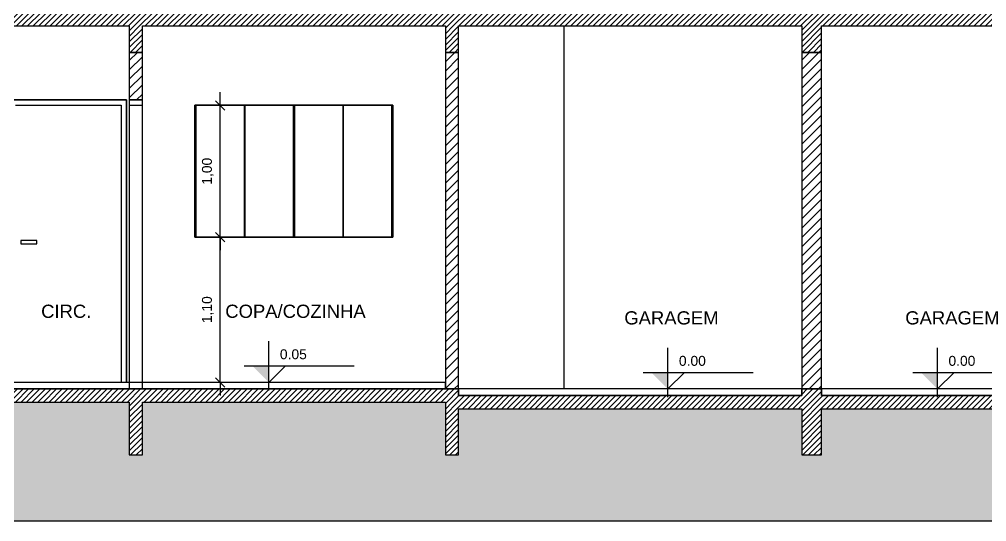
# Model space of a CAD drawing. Header units: metres. Extents: x 49 to 320, y -91 to 27.
# Drawn here: x 204.78 to 212.11, y 19.33 to 23.14 of the extents above; entities that cross this region are included whole.
import ezdxf

# ---------------------------------------------------------------- set-up
doc = ezdxf.new("R2010")
doc.units = ezdxf.units.M
doc.header["$LTSCALE"] = 0.2
for name, color, linetype in [('ARQ-___-___-CTA', 240, 'Continuous'), ('ARQ-___-___-LEG', 3, 'Continuous'), ('ARQ-___-___-VST', 9, 'Continuous'), ('ARQ-ALV', 6, 'Continuous'), ('ARQ-ALV-___-HTC', 13, 'Continuous'), ('ARQ-ALV-BXA', 1, 'Continuous'), ('ARQ-CXO', 2, 'Continuous'), ('ARQ-ESC', 1, 'Continuous'), ('ARQ-LAJ', 12, 'Continuous'), ('ARQ-LAJ-___-HTC', 13, 'Continuous'), ('ARQ-PIS', 2, 'Continuous'), ('ARQ-VIG', 12, 'Continuous'), ('ARQ-VIG-___-HTC', 13, 'Continuous')]:
    doc.layers.add(name, color=color, linetype=linetype)
doc.styles.add('REGUA60', font='arial.ttf')
doc.styles.add('REGUA80', font='arial.ttf')
doc.dimstyles.new('Active3D', dxfattribs={"dimtxt": 1.5, "dimasz": 0.01, "dimexe": 2, "dimexo": 3, "dimgap": 0.98, "dimtad": 1, "dimlfac": -1, "dimrnd": 0.005, "dimzin": 0, "dimtxsty": 'REGUA60', "dimblk": 'COTATR', "dimcen": 4, "dimdle": 4, "dimclrt": 2, "dimadec": 0, "dimazin": 0, "dimtfac": 1, "dimtmove": 2, "dimatfit": 2, "dimfxl": 1, "dimarcsym": 0})
pattern_1 = [(45, (285.188165, 19.386), (-0.03535534, 0.03535534), [])]
pattern_2 = [(45, (285.188165, 19.386), (-0.021213203, 0.021213203), [])]

# ---------------------------------------------------------------- blocks, each defined once
blk = doc.blocks.new('NivelCR')
for p, q in [((0, -1.25), (0, 6.25)), ((-3.75, 2.5), (12.92, 2.5)), ((0, 0), (2.5, 2.5))]:
    blk.add_line(p, q)
blk.add_solid([(-2.5, 2.5), (0, 0), (0, 2.5)])
at = {"color": 0, "linetype": 'ByBlock', "style": 'REGUA60', "width": 1.4}
blk.add_attdef('NIVEL', (1.66, 3.51), '', height=1.5, dxfattribs=at)
blk = doc.blocks.new('COTATR')
at = {"color": 6}
blk.add_line((-71, -71), (71, 71), dxfattribs=at)
at = {"color": 0, "linetype": 'ByBlock'}
blk.add_line((0, 0), (200, 0), dxfattribs=at)
blk = doc.blocks.new('*D223')
at = {"layer": 'ARQ-___-___-CTA', "color": 0, "lineweight": -2, "transparency": 16777216}
for p, q in [((206.6508, 21.487), (206.2008, 21.487)), ((206.3008, 20.3865), (206.3008, 21.4865)), ((206.6508, 20.386), (206.2008, 20.386))]:
    blk.add_line(p, q, dxfattribs=at)
at = {"layer": 'Defpoints', "color": 0, "transparency": 16777216}
for p in [(206.3008, 21.487), (206.8008, 21.487), (206.8008, 20.386)]:
    blk.add_point(p, dxfattribs=at)
at = {"layer": 'ARQ-___-___-CTA', "color": 0, "lineweight": -2, "transparency": 16777216, "xscale": 0.0005, "yscale": 0.0005, "zscale": 0.0005}
for p, rotation in [((206.3008, 21.487), 90), ((206.3008, 20.386), 270)]:
    blk.add_blockref('COTATR', p, dxfattribs=dict(at, rotation=rotation))
at = {"layer": 'ARQ-___-___-CTA', "color": 2, "transparency": 16777216, "insert": (206.2067, 20.9365), "char_height": 0.075, "attachment_point": 5, "rotation": 90, "style": 'REGUA60'}
blk.add_mtext('1,10', dxfattribs=at)
blk = doc.blocks.new('*D224')
at = {"layer": 'ARQ-___-___-CTA', "color": 0, "lineweight": -2, "transparency": 16777216}
for p, q in [((206.6508, 22.484), (206.2008, 22.484)), ((206.3008, 21.4875), (206.3008, 22.4835))]:
    blk.add_line(p, q, dxfattribs=at)
at = {"layer": 'Defpoints', "color": 0, "transparency": 16777216}
for p in [(206.3008, 22.484), (206.8008, 22.484), (206.8008, 21.487)]:
    blk.add_point(p, dxfattribs=at)
at = {"layer": 'ARQ-___-___-CTA', "color": 0, "lineweight": -2, "transparency": 16777216, "xscale": 0.0005, "yscale": 0.0005, "zscale": 0.0005}
for p, rotation in [((206.3008, 22.484), 90), ((206.3008, 21.487), 270)]:
    blk.add_blockref('COTATR', p, dxfattribs=dict(at, rotation=rotation))
at = {"layer": 'ARQ-___-___-CTA', "color": 2, "transparency": 16777216, "insert": (206.2067, 21.9855), "char_height": 0.075, "attachment_point": 5, "rotation": 90, "style": 'REGUA60'}
blk.add_mtext('1,00', dxfattribs=at)

msp = doc.modelspace()

# ---------------------------------------------------------------- hatches: boundary and pattern name
at = {"layer": 'ARQ-___-___-VST'}
h = msp.add_hatch(dxfattribs=at)
h.set_pattern_fill('SOLO1', color=256, scale=0.3, style=0)
h.set_pattern_definition([(45, (57.20205, 29.832), (2e-17, 0.18), [0.12727922, -0.12727922]), (45, (57.23205, 29.802), (2e-17, 0.18), [0.12727922, -0.12727922]), (45, (57.26205, 29.772), (2e-17, 0.18), [0.12727922, -0.12727922]), (315, (57.29205, 29.772), (0.18, -5e-17), [0.12727922, -0.12727922]), (315, (57.32205, 29.802), (0.18, -5e-17), [0.12727922, -0.12727922]), (315, (57.35205, 29.832), (0.18, -5e-17), [0.12727922, -0.12727922])])
h.paths.add_polyline_path([(210.7059, 20.186), (208.1059, 20.186), (208.1059, 19.836), (208.0059, 19.836), (208.0059, 20.236), (205.7109, 20.236), (205.7109, 19.836), (205.6109, 19.836), (205.6109, 20.236), (204.7109, 20.236), (204.7109, 19.836), (204.6109, 19.836), (204.6109, 20.236), (202.2109, 20.236), (202.2109, 19.836), (202.0609, 19.836), (202.0609, 19.336), (217.0259, 19.336), (217.0259, 19.836), (216.9259, 19.836), (216.9259, 20.236), (216.0259, 20.236), (216.0259, 19.836), (215.9259, 19.836), (215.9259, 20.236), (213.5559, 20.236), (213.5559, 19.836), (213.4559, 19.836), (213.4559, 20.186), (210.8559, 20.186), (210.8559, 19.836), (210.7059, 19.836)])
at = {"layer": 'ARQ-ALV-___-HTC'}
h = msp.add_hatch(dxfattribs=at)
h.set_pattern_fill('_U', color=256, scale=0.05, angle=45, style=0, pattern_type=0)
h.set_pattern_definition(pattern_1)
h.paths.add_polyline_path([(205.6109, 22.886), (205.6109, 22.526), (205.7109, 22.526), (205.7109, 22.886)])
h = msp.add_hatch(dxfattribs=at)
h.set_pattern_fill('_U', color=256, scale=0.05, angle=45, style=0, pattern_type=0)
h.set_pattern_definition(pattern_1)
h.paths.add_polyline_path([(208.0059, 22.886), (208.0059, 20.336), (208.1059, 20.336), (208.1059, 22.886)])
h = msp.add_hatch(dxfattribs=at)
h.set_pattern_fill('_U', color=256, scale=0.05, angle=45, style=0, pattern_type=0)
h.set_pattern_definition(pattern_1)
h.paths.add_polyline_path([(210.7059, 22.886), (210.7059, 20.336), (210.8559, 20.336), (210.8559, 22.886)])
at = {"layer": 'ARQ-LAJ-___-HTC'}
h = msp.add_hatch(dxfattribs=at)
h.set_pattern_fill('_U', color=256, scale=0.03, angle=45, style=0, pattern_type=0)
h.set_pattern_definition(pattern_2)
h.paths.add_polyline_path([(218.9259, 23.086), (218.9259, 23.186), (202.7109, 23.186), (202.7109, 23.086)])
h.paths.add_polyline_path([(220.0759, 23.186), (220.0759, 23.086), (236.2909, 23.086), (236.2909, 23.186)])
h = msp.add_hatch(dxfattribs=at)
h.set_pattern_fill('_U', color=256, scale=0.03, angle=45, style=0, pattern_type=0)
h.set_pattern_definition(pattern_2)
h.paths.add_polyline_path([(208.1059, 20.336), (202.0609, 20.336), (202.0609, 20.236), (208.1059, 20.236)])
h = msp.add_hatch(dxfattribs=at)
h.set_pattern_fill('_U', color=256, scale=0.03, angle=45, style=0, pattern_type=0)
h.set_pattern_definition(pattern_2)
h.paths.add_polyline_path([(210.8559, 20.286), (210.8559, 20.186), (213.4559, 20.186), (213.4559, 20.286)])
h.paths.add_polyline_path([(208.1059, 20.286), (208.1059, 20.186), (210.7059, 20.186), (210.7059, 20.286)])
at = {"layer": 'ARQ-VIG-___-HTC'}
h = msp.add_hatch(dxfattribs=at)
h.set_pattern_fill('_U', color=256, scale=0.03, angle=45, style=0, pattern_type=0)
h.set_pattern_definition(pattern_2)
h.paths.add_polyline_path([(205.7109, 23.086), (205.6109, 23.086), (205.6109, 22.886), (205.7109, 22.886)])
h = msp.add_hatch(dxfattribs=at)
h.set_pattern_fill('_U', color=256, scale=0.03, angle=45, style=0, pattern_type=0)
h.set_pattern_definition(pattern_2)
h.paths.add_polyline_path([(208.0059, 22.886), (208.1059, 22.886), (208.1059, 23.086), (208.0059, 23.086)])
h = msp.add_hatch(dxfattribs=at)
h.set_pattern_fill('_U', color=256, scale=0.03, angle=45, style=0, pattern_type=0)
h.set_pattern_definition(pattern_2)
h.paths.add_polyline_path([(210.7059, 22.886), (210.8559, 22.886), (210.8559, 23.086), (210.7059, 23.086)])
h = msp.add_hatch(dxfattribs=at)
h.set_pattern_fill('_U', color=256, scale=0.03, angle=45, style=0, pattern_type=0)
h.set_pattern_definition(pattern_2)
h.paths.add_polyline_path([(210.8559, 19.836), (210.8559, 20.336), (210.7059, 20.336), (210.7059, 19.836)])
h = msp.add_hatch(dxfattribs=at)
h.set_pattern_fill('_U', color=256, scale=0.03, angle=45, style=0, pattern_type=0)
h.set_pattern_definition(pattern_2)
h.paths.add_polyline_path([(205.7109, 20.236), (205.6109, 20.236), (205.6109, 19.836), (205.7109, 19.836)])
h = msp.add_hatch(dxfattribs=at)
h.set_pattern_fill('_U', color=256, scale=0.03, angle=45, style=0, pattern_type=0)
h.set_pattern_definition(pattern_2)
h.paths.add_polyline_path([(208.1059, 20.236), (208.0059, 20.236), (208.0059, 19.836), (208.1059, 19.836)])

# ---------------------------------------------------------------- linework, layer by layer
at = {"const_width": 0.01}
msp.add_lwpolyline([(202.0609, 20.336), (202.0609, 19.336), (236.9409, 19.336), (236.9409, 20.336)], dxfattribs=at)
at = {"layer": 'ARQ-___-___-VST'}
for p, q in [((208.9059, 22.886), (208.9059, 23.086)), ((205.5909, 22.526), (204.7109, 22.526)), ((205.5909, 20.386), (205.5909, 22.526)), ((204.7509, 22.486), (205.5509, 22.486)), ((205.5509, 22.486), (205.5509, 20.386)), ((205.6109, 22.486), (205.6109, 20.386)), ((205.7109, 20.386), (205.7109, 22.486)), ((206.1084, 22.486), (206.1084, 21.486)), ((207.6074, 22.486), (206.1084, 22.486)), ((206.1094, 22.485), (207.6074, 22.485)), ((206.1094, 21.487), (206.1094, 22.485)), ((206.4847, 22.484), (206.1154, 22.484)), ((206.1154, 22.484), (206.1154, 21.488)), ((206.4847, 21.488), (206.4847, 22.484)), ((206.4857, 22.484), (206.4857, 21.488)), ((206.8549, 22.484), (206.4857, 22.484)), ((206.8549, 21.488), (206.8549, 22.484)), ((207.2312, 22.484), (206.8619, 22.484)), ((206.8619, 22.484), (206.8619, 21.488)), ((207.2312, 21.488), (207.2312, 22.484)), ((207.2322, 22.484), (207.2322, 21.488)), ((207.6014, 22.484), (207.2322, 22.484)), ((207.6014, 21.488), (207.6014, 22.484)), ((207.6084, 22.486), (207.6074, 22.486)), ((207.6074, 22.485), (207.6074, 21.487)), ((207.6084, 21.486), (207.6084, 22.486)), ((206.1084, 21.486), (207.6084, 21.486)), ((207.6074, 21.487), (206.1094, 21.487)), ((206.1154, 21.488), (206.4847, 21.488)), ((206.4857, 21.488), (206.8549, 21.488)), ((206.8619, 21.488), (207.2312, 21.488)), ((207.2322, 21.488), (207.6014, 21.488)), ((204.7909, 21.461), (204.7909, 21.436)), ((204.9109, 21.461), (204.7909, 21.461)), ((204.7909, 21.436), (204.9109, 21.436)), ((204.9109, 21.436), (204.9109, 21.461))]:
    msp.add_line(p, q, dxfattribs=at)
at = {"layer": 'ARQ-ALV'}
for p, q in [((205.6109, 22.886), (205.6109, 22.526)), ((205.7109, 22.886), (205.6109, 22.886)), ((205.7109, 22.526), (205.7109, 22.886)), ((208.0059, 22.886), (208.0059, 20.386)), ((208.1059, 22.886), (208.0059, 22.886)), ((208.1059, 20.336), (208.1059, 22.886)), ((210.7059, 22.886), (210.7059, 20.336)), ((210.8559, 22.886), (210.7059, 22.886)), ((210.8559, 20.336), (210.8559, 22.886)), ((205.6109, 22.526), (205.7109, 22.526)), ((208.0059, 20.386), (208.0059, 20.336)), ((208.0059, 20.336), (208.1059, 20.336)), ((210.7059, 20.336), (210.8559, 20.336))]:
    msp.add_line(p, q, dxfattribs=at)
at = {"layer": 'ARQ-ALV-BXA'}
for p, q in [((208.9059, 20.336), (208.9059, 22.886)), ((204.7109, 22.526), (205.5909, 22.526)), ((205.5909, 22.526), (205.5909, 20.386)), ((206.1084, 22.486), (207.6084, 22.486)), ((206.1084, 21.486), (206.1084, 22.486)), ((207.6084, 22.486), (207.6084, 21.486)), ((207.6084, 21.486), (206.1084, 21.486))]:
    msp.add_line(p, q, dxfattribs=at)
at = {"layer": 'ARQ-CXO'}
for p, q in [((205.7109, 22.526), (205.6109, 22.526)), ((205.6109, 22.526), (205.6109, 22.486)), ((205.7109, 22.486), (205.7109, 22.526)), ((205.6109, 22.486), (205.7109, 22.486))]:
    msp.add_line(p, q, dxfattribs=at)
at = {"layer": 'ARQ-ESC'}
for p, q in [((205.7109, 20.386), (205.6109, 20.386)), ((205.6109, 20.386), (205.6109, 20.336)), ((205.7109, 20.336), (205.7109, 20.386)), ((205.6109, 20.336), (205.7109, 20.336))]:
    msp.add_line(p, q, dxfattribs=at)
at = {"layer": 'ARQ-LAJ'}
for p, q in [((204.7109, 23.086), (205.6109, 23.086)), ((205.7109, 23.086), (208.0059, 23.086)), ((208.1059, 23.086), (210.7059, 23.086)), ((210.8559, 23.086), (213.4559, 23.086)), ((208.0059, 20.336), (202.2109, 20.336)), ((208.1059, 20.336), (208.0059, 20.336)), ((208.1059, 20.286), (208.1059, 20.336)), ((204.7109, 20.236), (205.6109, 20.236)), ((205.7109, 20.236), (208.0059, 20.236)), ((210.7059, 20.286), (208.1059, 20.286)), ((213.4559, 20.286), (210.8559, 20.286)), ((208.1059, 20.186), (210.7059, 20.186)), ((210.8559, 20.186), (213.4559, 20.186))]:
    msp.add_line(p, q, dxfattribs=at)
at = {"layer": 'ARQ-PIS'}
for p, q in [((208.0059, 20.386), (202.2109, 20.386)), ((208.0059, 20.336), (208.0059, 20.386)), ((202.2109, 20.336), (208.0059, 20.336)), ((208.1059, 20.336), (208.1059, 20.286)), ((210.7059, 20.336), (208.1059, 20.336)), ((210.7059, 20.286), (210.7059, 20.336)), ((210.8559, 20.336), (210.8559, 20.286)), ((213.4559, 20.336), (210.8559, 20.336)), ((208.1059, 20.286), (210.7059, 20.286)), ((210.8559, 20.286), (213.4559, 20.286))]:
    msp.add_line(p, q, dxfattribs=at)
at = {"layer": 'ARQ-VIG'}
for p, q in [((205.6109, 23.086), (205.6109, 22.886)), ((205.7109, 22.886), (205.7109, 23.086)), ((208.0059, 23.086), (208.0059, 22.886)), ((208.1059, 22.886), (208.1059, 23.086)), ((210.7059, 23.086), (210.7059, 22.886)), ((210.8559, 22.886), (210.8559, 23.086)), ((205.6109, 22.886), (205.7109, 22.886)), ((208.0059, 22.886), (208.1059, 22.886)), ((210.7059, 22.886), (210.8559, 22.886)), ((210.7059, 20.336), (210.7059, 20.286)), ((210.8559, 20.336), (210.7059, 20.336)), ((210.8559, 20.286), (210.8559, 20.336)), ((205.6109, 20.236), (205.6109, 19.836)), ((205.7109, 19.836), (205.7109, 20.236)), ((208.0059, 20.236), (208.0059, 19.836)), ((208.1059, 19.836), (208.1059, 20.186)), ((210.7059, 20.186), (210.7059, 19.836)), ((210.8559, 19.836), (210.8559, 20.186)), ((205.6109, 19.836), (205.7109, 19.836)), ((208.0059, 19.836), (208.1059, 19.836)), ((210.7059, 19.836), (210.8559, 19.836))]:
    msp.add_line(p, q, dxfattribs=at)

# ---------------------------------------------------------------- block references
at = {"layer": 'ARQ-___-___-CTA', "color": 2}
ref = msp.add_blockref('NivelCR', (206.6695, 20.386), dxfattribs=dict(at, xscale=0.05, yscale=0.05, zscale=0.05))
ref.add_attrib('NIVEL', '0.05', (206.7525, 20.5616), dxfattribs={"layer": '0', "color": 0, "linetype": 'ByBlock', "height": 0.075, "style": 'REGUA60'})
ref = msp.add_blockref('NivelCR', (209.6919, 20.336), dxfattribs=dict(at, xscale=0.05, yscale=0.05, zscale=0.05))
ref.add_attrib('NIVEL', '0.00', (209.775, 20.5116), dxfattribs={"layer": '0', "color": 0, "linetype": 'ByBlock', "height": 0.075, "style": 'REGUA60'})
ref = msp.add_blockref('NivelCR', (211.7336, 20.336), dxfattribs=dict(at, xscale=0.05, yscale=0.05, zscale=0.05))
ref.add_attrib('NIVEL', '0.00', (211.8166, 20.5116), dxfattribs={"layer": '0', "color": 0, "linetype": 'ByBlock', "height": 0.075, "style": 'REGUA60'})

# ---------------------------------------------------------------- texts
at = {"layer": 'ARQ-___-___-LEG', "style": 'REGUA80'}
for s, p in [('CIRC.', (204.944, 20.8747)), ('COPA/COZINHA', (206.3389, 20.8747)), ('GARAGEM', (209.3613, 20.8247)), ('GARAGEM', (211.4895, 20.8247))]:
    msp.add_text(s, height=0.1, dxfattribs=at).set_placement(p)

# ---------------------------------------------------------------- dimensions: what is measured, and where the dimension line sits
at = {"layer": 'ARQ-___-___-CTA'}
for base, p1, p2, override, picture, middle in [((206.3008, 22.484), (206.8008, 21.487), (206.8008, 22.484), {"dimscale": 0.05, "dimse1": 1}, '*D224', (206.2067, 21.9855)), ((206.3008, 21.487), (206.8008, 20.386), (206.8008, 21.487), {"dimscale": 0.05}, '*D223', (206.2067, 20.9365))]:
    dim = msp.add_linear_dim(base=base, p1=p1, p2=p2, angle=90, dimstyle='Active3D', override=override, dxfattribs=at)
    dim.commit()
    dim.dimension.update_dxf_attribs({"geometry": picture, "text_midpoint": middle})

doc.saveas('drawing.dxf')
